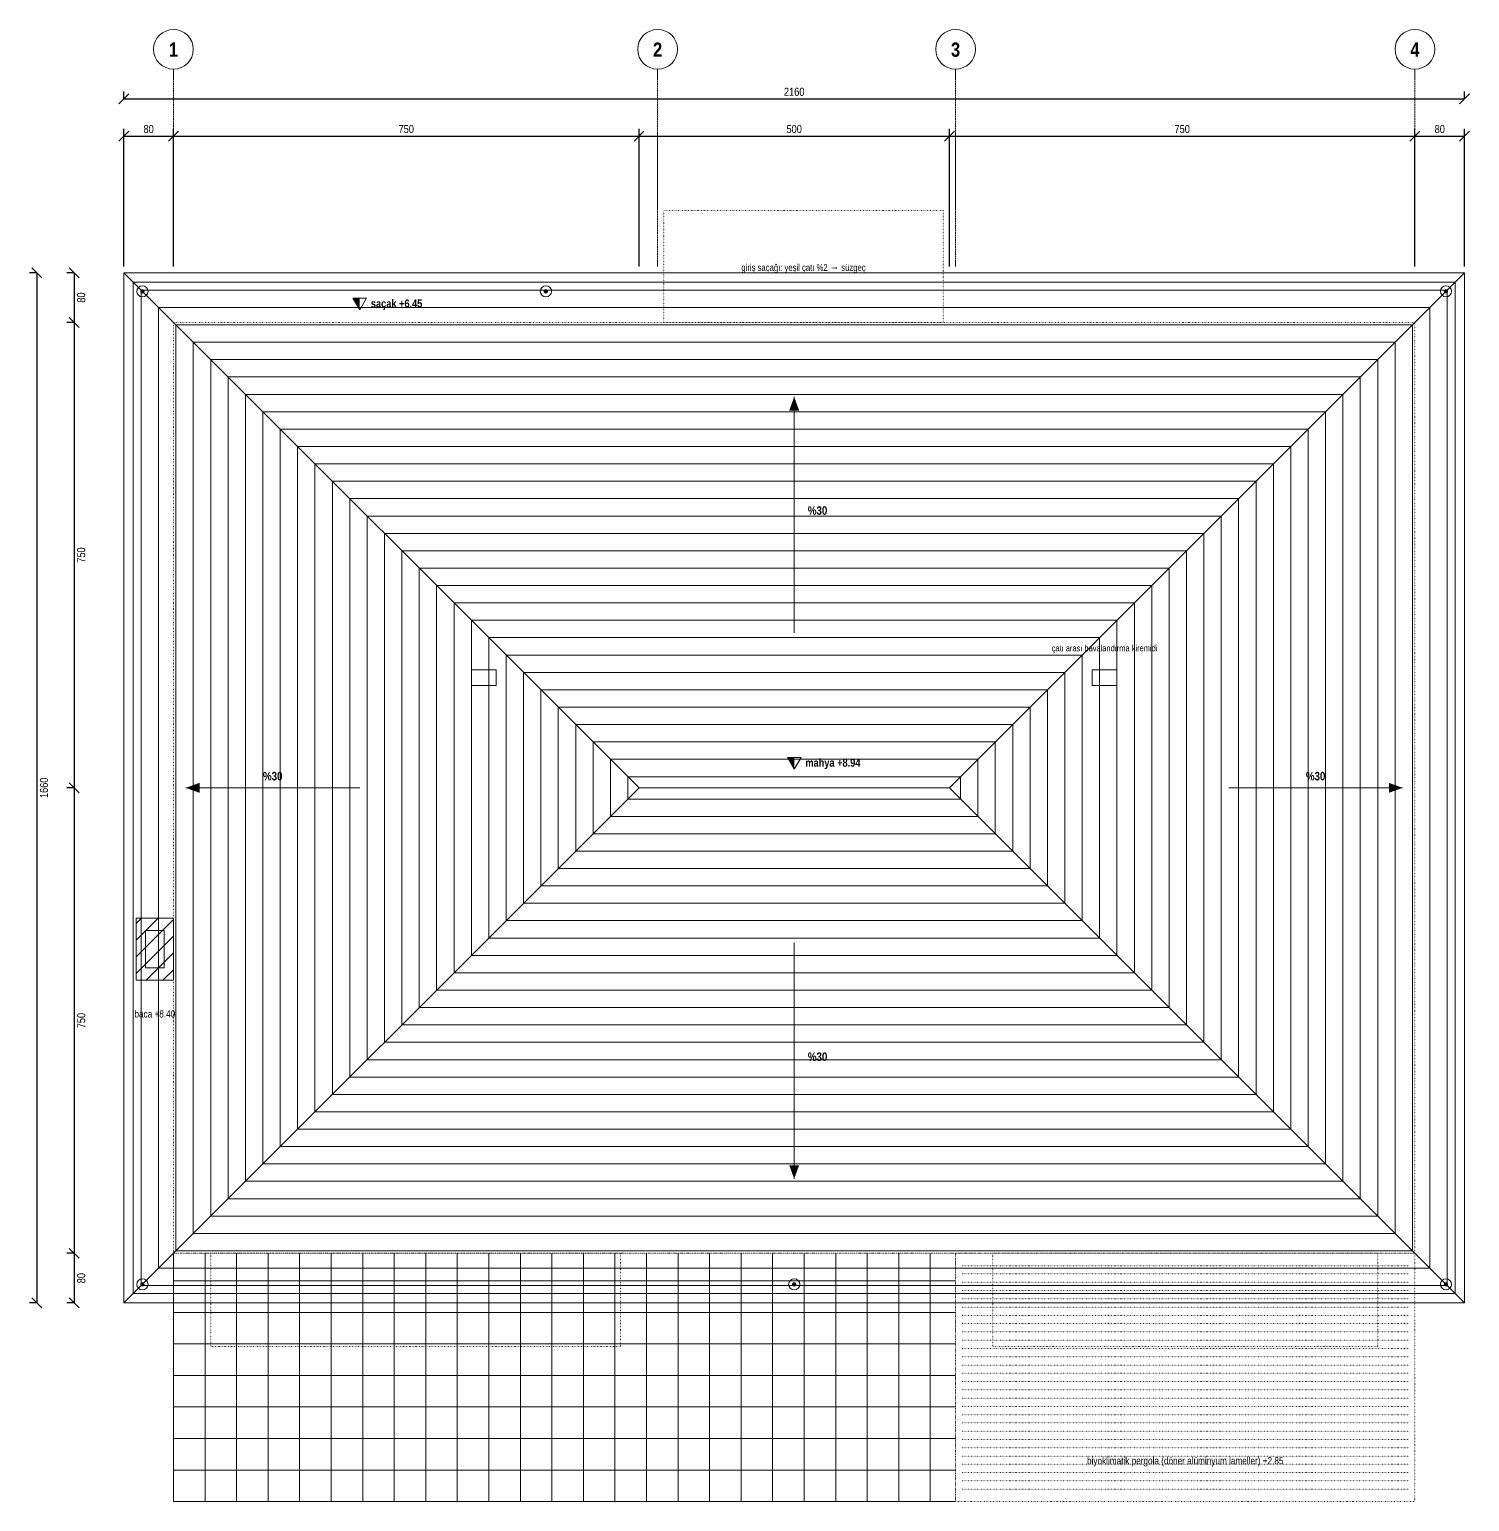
# Model space of a CAD drawing. Header units: centimetres. Extents: x -864 to 7399, y -55958 to -4337.
# Drawn here: x -232 to 2088, y -25400 to -23028 of the extents above; entities that cross this region are included whole.
import ezdxf
from ezdxf.enums import TextEntityAlignment as Align

# ---------------------------------------------------------------- set-up
doc = ezdxf.new("R2010")
doc.units = ezdxf.units.CM
doc.header["$LTSCALE"] = 0.25
doc.linetypes.add('ACAD_ISO02W100', pattern=[15, 12, -3])
doc.linetypes.add('ACAD_ISO07W100', pattern=[3, 0, -3])
for name, color, linetype, lineweight in [('M-BACA-TUGLA', 116, 'Continuous', 9), ('M-BACA-TUGLA-T', 8, 'Continuous', 5), ('M-CKAP-KIREMIT', 66, 'Continuous', 9), ('M-GOST-AKSPOZ', 1, 'Continuous', 9), ('M-GOST-DISOLCU', 40, 'Continuous', 9), ('M-GOST-IZDUSUM', 80, 'ACAD_ISO07W100', 18), ('M-GOST-PLANKOT', 46, 'Continuous', 9), ('M-GOST-YAZI', 2, 'Continuous', 9), ('M-OLUK-SAC', 194, 'Continuous', 9), ('M-YIBO-SAC', 12, 'Continuous', 9)]:
    doc.layers.add(name, color=color, linetype=linetype, lineweight=lineweight)
doc.styles.add('YAZI', font='arialn.ttf')
doc.styles.add('YAZI-KALIN', font='arialnb.ttf')
doc.dimstyles.new('MIMARI-1-100', dxfattribs={"dimscale": 10, "dimtxt": 1.296, "dimasz": 2.5, "dimexe": 1.2, "dimexo": 0, "dimgap": 0.5, "dimtad": 1, "dimdec": 0, "dimtxsty": 'YAZI', "dimtsz": 0.8, "dimcen": 2.5, "dimclrd": 256, "dimclre": 256, "dimclrt": 256, "dimazin": 3, "dimtfac": 1, "dimtmove": 0, "dimatfit": 3, "dimarcsym": 0})

msp = doc.modelspace()

# ---------------------------------------------------------------- hatches: boundary and pattern name
at = {"layer": 'M-BACA-TUGLA-T'}
h = msp.add_hatch(dxfattribs=at)
h.set_pattern_fill('ANSI31', scale=6)
h.paths.add_polyline_path([(-60, -24460), (0, -24460), (0, -24560), (-60, -24560)])
at = {"layer": 'M-GOST-IZDUSUM'}
h = msp.add_hatch(dxfattribs=at)
h.set_pattern_fill('NET', scale=16)
h.paths.add_polyline_path([(0, -25000), (1260, -25000), (1260, -25400), (0, -25400)])
at = {"layer": 'M-GOST-PLANKOT'}
h = msp.add_hatch(color=256, dxfattribs=at)
h.dxf.hatch_style = 1
h.paths.add_polyline_path([(289, -23461), (300, -23461), (300, -23480)])
h = msp.add_hatch(color=256, dxfattribs=at)
h.dxf.hatch_style = 1
h.paths.add_polyline_path([(989, -24201), (1000, -24201), (1000, -24220)])
at = {"layer": 'M-GOST-YAZI'}
h = msp.add_hatch(color=256, dxfattribs=at)
h.dxf.hatch_style = 1
h.paths.add_polyline_path([(1000, -23620), (992, -23642), (1008, -23642)])
h = msp.add_hatch(color=256, dxfattribs=at)
h.dxf.hatch_style = 1
h.paths.add_polyline_path([(20, -24250), (42, -24258), (42, -24242)])
h = msp.add_hatch(color=256, dxfattribs=at)
h.dxf.hatch_style = 1
h.paths.add_polyline_path([(1980, -24250), (1958, -24242), (1958, -24258)])
h = msp.add_hatch(color=256, dxfattribs=at)
h.dxf.hatch_style = 1
h.paths.add_polyline_path([(1000, -24880), (1008, -24858), (992, -24858)])
at = {"layer": 'M-YIBO-SAC'}
h = msp.add_hatch(color=256, dxfattribs=at)
h.dxf.hatch_style = 1
edge = h.paths.add_edge_path()
edge.add_arc((-50, -23450), 3.5, 0, 360)
h = msp.add_hatch(color=256, dxfattribs=at)
h.dxf.hatch_style = 1
edge = h.paths.add_edge_path()
edge.add_arc((600, -23450), 3.5, 0, 360)
h = msp.add_hatch(color=256, dxfattribs=at)
h.dxf.hatch_style = 1
edge = h.paths.add_edge_path()
edge.add_arc((2050, -23450), 3.5, 0, 360)
h = msp.add_hatch(color=256, dxfattribs=at)
h.dxf.hatch_style = 1
edge = h.paths.add_edge_path()
edge.add_arc((-50, -25050), 3.5, 0, 360)
h = msp.add_hatch(color=256, dxfattribs=at)
h.dxf.hatch_style = 1
edge = h.paths.add_edge_path()
edge.add_arc((1000, -25050), 3.5, 0, 360)
h = msp.add_hatch(color=256, dxfattribs=at)
h.dxf.hatch_style = 1
edge = h.paths.add_edge_path()
edge.add_arc((2050, -25050), 3.5, 0, 360)

# ---------------------------------------------------------------- linework, layer by layer
at = {"layer": 'M-BACA-TUGLA'}
for points in [[(-60, -24460), (0, -24460), (0, -24560), (-60, -24560)], [(-45, -24480), (-15, -24480), (-15, -24540), (-45, -24540)]]:
    msp.add_lwpolyline(points, close=True, dxfattribs=at)
at = {"layer": 'M-CKAP-KIREMIT'}
for p, q in [((-80, -23420), (750, -24250)), ((2080, -23420), (1250, -24250)), ((-52, -23448), (2052, -23448)), ((-52, -23448), (-52, -25052)), ((2052, -23448), (2052, -25052)), ((-24, -23476), (2024, -23476)), ((-24, -23476), (-24, -25024)), ((2024, -23476), (2024, -25024)), ((4, -23504), (1996, -23504)), ((4, -23504), (4, -24996)), ((1996, -23504), (1996, -24996)), ((32, -23532), (1968, -23532)), ((32, -23532), (32, -24968)), ((1968, -23532), (1968, -24968)), ((60, -23560), (1940, -23560)), ((60, -23560), (60, -24940)), ((1940, -23560), (1940, -24940)), ((88, -23588), (1912, -23588)), ((88, -23588), (88, -24912)), ((1912, -23588), (1912, -24912)), ((116, -23616), (1884, -23616)), ((116, -23616), (116, -24884)), ((1884, -23616), (1884, -24884)), ((144, -23644), (1856, -23644)), ((144, -23644), (144, -24856)), ((1856, -23644), (1856, -24856)), ((172, -23672), (1828, -23672)), ((172, -23672), (172, -24828)), ((1828, -23672), (1828, -24828)), ((200, -23700), (1800, -23700)), ((200, -23700), (200, -24800)), ((1800, -23700), (1800, -24800)), ((228, -23728), (1772, -23728)), ((228, -23728), (228, -24772)), ((1772, -23728), (1772, -24772)), ((256, -23756), (1744, -23756)), ((256, -23756), (256, -24744)), ((1744, -23756), (1744, -24744)), ((284, -23784), (1716, -23784)), ((284, -23784), (284, -24716)), ((1716, -23784), (1716, -24716)), ((312, -23812), (1688, -23812)), ((312, -23812), (312, -24688)), ((1688, -23812), (1688, -24688)), ((340, -23840), (1660, -23840)), ((340, -23840), (340, -24660)), ((1660, -23840), (1660, -24660)), ((368, -23868), (1632, -23868)), ((368, -23868), (368, -24632)), ((1632, -23868), (1632, -24632)), ((396, -23896), (1604, -23896)), ((396, -23896), (396, -24604)), ((1604, -23896), (1604, -24604)), ((424, -23924), (1576, -23924)), ((424, -23924), (424, -24576)), ((1576, -23924), (1576, -24576)), ((452, -23952), (1548, -23952)), ((452, -23952), (452, -24548)), ((1548, -23952), (1548, -24548)), ((480, -23980), (1520, -23980)), ((480, -23980), (480, -24520)), ((1520, -23980), (1520, -24520)), ((508, -24008), (1492, -24008)), ((508, -24008), (508, -24492)), ((1492, -24008), (1492, -24492)), ((536, -24036), (1464, -24036)), ((536, -24036), (536, -24464)), ((1464, -24036), (1464, -24464)), ((564, -24064), (1436, -24064)), ((564, -24064), (564, -24436)), ((1436, -24064), (1436, -24436)), ((592, -24092), (1408, -24092)), ((592, -24092), (592, -24408)), ((1408, -24092), (1408, -24408)), ((620, -24120), (1380, -24120)), ((620, -24120), (620, -24380)), ((1380, -24120), (1380, -24380)), ((648, -24148), (1352, -24148)), ((648, -24148), (648, -24352)), ((1352, -24148), (1352, -24352)), ((676, -24176), (1324, -24176)), ((676, -24176), (676, -24324)), ((1324, -24176), (1324, -24324)), ((704, -24204), (1296, -24204)), ((704, -24204), (704, -24296)), ((1296, -24204), (1296, -24296)), ((732, -24232), (1268, -24232)), ((732, -24232), (732, -24268)), ((1268, -24232), (1268, -24268)), ((-80, -25080), (750, -24250)), ((750, -24250), (1250, -24250)), ((2080, -25080), (1250, -24250)), ((732, -24268), (1268, -24268)), ((704, -24296), (1296, -24296)), ((676, -24324), (1324, -24324)), ((648, -24352), (1352, -24352)), ((620, -24380), (1380, -24380)), ((592, -24408), (1408, -24408)), ((564, -24436), (1436, -24436)), ((536, -24464), (1464, -24464)), ((508, -24492), (1492, -24492)), ((480, -24520), (1520, -24520)), ((452, -24548), (1548, -24548)), ((424, -24576), (1576, -24576)), ((396, -24604), (1604, -24604)), ((368, -24632), (1632, -24632)), ((340, -24660), (1660, -24660)), ((312, -24688), (1688, -24688)), ((284, -24716), (1716, -24716)), ((256, -24744), (1744, -24744)), ((228, -24772), (1772, -24772)), ((200, -24800), (1800, -24800)), ((172, -24828), (1828, -24828)), ((144, -24856), (1856, -24856)), ((116, -24884), (1884, -24884)), ((88, -24912), (1912, -24912)), ((60, -24940), (1940, -24940)), ((32, -24968), (1968, -24968)), ((4, -24996), (1996, -24996)), ((-24, -25024), (2024, -25024)), ((-52, -25052), (2052, -25052))]:
    msp.add_line(p, q, dxfattribs=at)
for points in [[(-80, -23420), (2080, -23420), (1250, -24250), (750, -24250)], [(-80, -23420), (-80, -25080), (750, -24250)], [(2080, -23420), (2080, -25080), (1250, -24250)], [(480, -24060), (520, -24060), (520, -24085), (480, -24085)], [(1480, -24060), (1520, -24060), (1520, -24085), (1480, -24085)], [(-80, -25080), (2080, -25080), (1250, -24250), (750, -24250)]]:
    msp.add_lwpolyline(points, close=True, dxfattribs=at)
at = {"layer": 'M-GOST-AKSPOZ'}
for centre in [(0, -23060), (780, -23060), (1260, -23060), (2000, -23060)]:
    msp.add_circle(centre, 32, dxfattribs=at)
at = {"layer": 'M-GOST-DISOLCU', "linetype": 'ACAD_ISO02W100'}
for p, q in [((0, -23092), (0, -23410)), ((780, -23092), (780, -23410)), ((1260, -23092), (1260, -23410)), ((2000, -23092), (2000, -23410))]:
    msp.add_line(p, q, dxfattribs=at)
at = {"layer": 'M-GOST-IZDUSUM'}
for p, q in [((1270, -25020), (1990, -25020)), ((1270, -25033.3), (1990, -25033.3)), ((1270, -25046.7), (1990, -25046.7)), ((1270, -25060), (1990, -25060)), ((1270, -25073.3), (1990, -25073.3)), ((1270, -25086.7), (1990, -25086.7)), ((1270, -25100), (1990, -25100)), ((1270, -25113.3), (1990, -25113.3)), ((1270, -25126.7), (1990, -25126.7)), ((1270, -25140), (1990, -25140)), ((1270, -25153.3), (1990, -25153.3)), ((1270, -25166.7), (1990, -25166.7)), ((1270, -25180), (1990, -25180)), ((1270, -25193.3), (1990, -25193.3)), ((1270, -25206.7), (1990, -25206.7)), ((1270, -25220), (1990, -25220)), ((1270, -25233.3), (1990, -25233.3)), ((1270, -25246.7), (1990, -25246.7)), ((1270, -25260), (1990, -25260)), ((1270, -25273.3), (1990, -25273.3)), ((1270, -25286.7), (1990, -25286.7)), ((1270, -25300), (1990, -25300)), ((1270, -25313.3), (1990, -25313.3)), ((1270, -25326.7), (1990, -25326.7)), ((1270, -25340), (1990, -25340)), ((1270, -25353.3), (1990, -25353.3)), ((1270, -25366.7), (1990, -25366.7)), ((1270, -25380), (1990, -25380))]:
    msp.add_line(p, q, dxfattribs=at)
for points in [[(790, -23320), (1240, -23320), (1240, -23500), (790, -23500)], [(0, -23500), (2000, -23500), (2000, -25000), (0, -25000)], [(0, -25000), (1260, -25000), (1260, -25400), (0, -25400)], [(60, -25000), (720, -25000), (720, -25150), (60, -25150)], [(1260, -25000), (2000, -25000), (2000, -25400), (1260, -25400)], [(1320, -25000), (1940, -25000), (1940, -25150), (1320, -25150)]]:
    msp.add_lwpolyline(points, close=True, dxfattribs=at)
at = {"layer": 'M-GOST-PLANKOT'}
for points in [[(289, -23461), (311, -23461), (300, -23480)], [(989, -24201), (1011, -24201), (1000, -24220)]]:
    msp.add_lwpolyline(points, close=True, dxfattribs=at)
at = {"layer": 'M-GOST-YAZI'}
for p, q in [((1000, -24000), (1000, -23620)), ((300, -24250), (20, -24250)), ((1700, -24250), (1980, -24250)), ((1000, -24500), (1000, -24880))]:
    msp.add_line(p, q, dxfattribs=at)
at = {"layer": 'M-OLUK-SAC'}
for points in [[(-80, -23420), (2080, -23420), (2080, -25080), (-80, -25080)], [(-65, -23435), (2065, -23435), (2065, -25065), (-65, -25065)]]:
    msp.add_lwpolyline(points, close=True, dxfattribs=at)
at = {"layer": 'M-YIBO-SAC'}
for centre in [(-50, -23450), (600, -23450), (2050, -23450), (-50, -25050), (1000, -25050), (2050, -25050)]:
    msp.add_circle(centre, 9, dxfattribs=at)

# ---------------------------------------------------------------- texts
at = {"layer": 'M-GOST-AKSPOZ', "style": 'YAZI-KALIN'}
for s, p in [('1', (0, -23072)), ('2', (780, -23072)), ('3', (1260, -23072)), ('4', (2000, -23072))]:
    msp.add_text(s, height=23, dxfattribs=at).set_placement(p, align=Align.CENTER)
at = {"layer": 'M-GOST-IZDUSUM', "style": 'YAZI'}
for s, height, p in [('giriş saçağı: yeşil çatı %2 → süzgeç', 10.8, (1015, -23417)), ('biyoklimatik pergola (döner alüminyum lameller) +2.85', 11.52, (1630, -25340))]:
    msp.add_text(s, height=height, dxfattribs=at).set_placement(p, align=Align.CENTER)
at = {"layer": 'M-GOST-PLANKOT', "style": 'YAZI-KALIN'}
for s, p in [('saçak +6.45', (318, -23476)), ('mahya +8.94', (1018, -24216))]:
    msp.add_text(s, height=12.96, dxfattribs=at).set_placement(p)
at = {"layer": 'M-GOST-YAZI', "style": 'YAZI-KALIN'}
for p in [(1022, -23810), (1022, -24690)]:
    msp.add_text('%30', height=13.68, dxfattribs=at).set_placement(p)
at = {"layer": 'M-GOST-YAZI'}
for s, height, style, p in [('çatı arası havalandırma kiremidi', 10.08, 'YAZI', (1500, -24030)), ('%30', 13.68, 'YAZI-KALIN', (160, -24238)), ('%30', 13.68, 'YAZI-KALIN', (1840, -24238)), ('baca +8.40', 11.52, 'YAZI', (-30, -24620))]:
    msp.add_text(s, height=height, dxfattribs=dict(at, style=style)).set_placement(p, align=Align.CENTER)

# ---------------------------------------------------------------- dimensions: what is measured, and where the dimension line sits
at = {"layer": 'M-GOST-DISOLCU'}
for base, p1, p2 in [((-80, -23140), (-80, -23140), (2080, -23140)), ((-80, -23200), (-80, -23410), (0, -23410)), ((0, -23200), (0, -23410), (750, -23410)), ((750, -23200), (750, -23410), (1250, -23410)), ((1250, -23200), (1250, -23410), (2000, -23410)), ((2000, -23200), (2000, -23410), (2080, -23410))]:
    msp.add_linear_dim(base=base, p1=p1, p2=p2, dimstyle='MIMARI-1-100', dxfattribs=at).render()
for base, p1, p2 in [((-220, -23420), (-220, -23420), (-220, -25080)), ((-160, -23420), (-160, -23420), (-160, -23500)), ((-160, -23500), (-160, -23500), (-160, -24250)), ((-160, -24250), (-160, -24250), (-160, -25000)), ((-160, -25000), (-160, -25000), (-160, -25080))]:
    msp.add_linear_dim(base=base, p1=p1, p2=p2, angle=90, dimstyle='MIMARI-1-100', dxfattribs=at).render()

doc.saveas('drawing.dxf')
